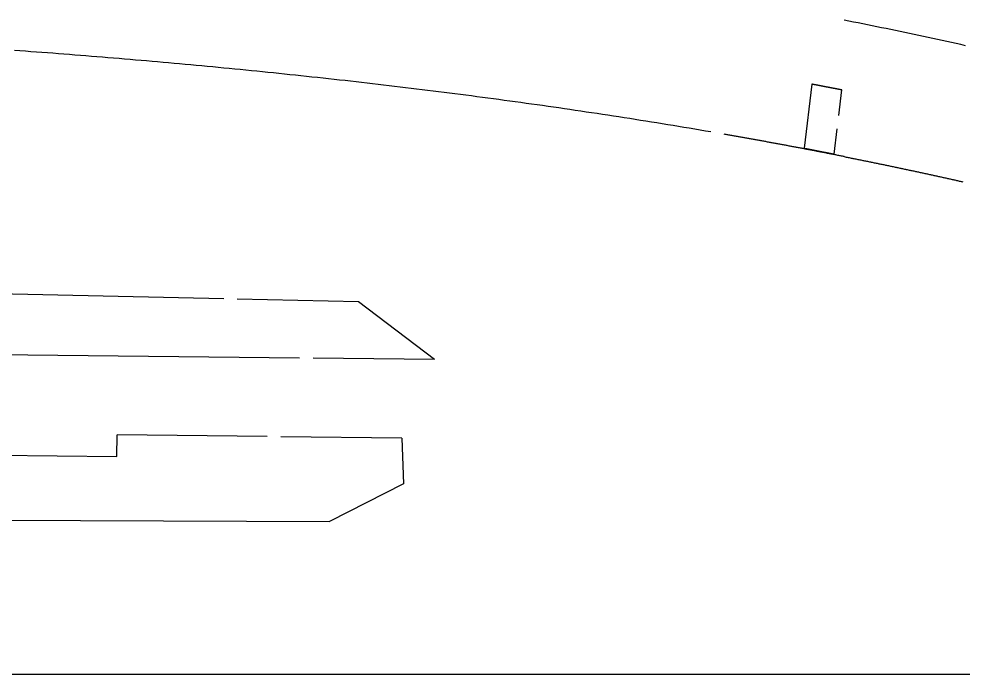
# Model space of a CAD drawing. Extents: x -537 to 363, y 432 to 791.
# Drawn here: x -271.4 to -201.3, y 691.1 to 739.7 of the extents above; entities that cross this region are included whole.
import ezdxf

# ---------------------------------------------------------------- set-up
doc = ezdxf.new("R2010")
doc.units = 0
doc.layers.get('0').update_dxf_attribs({"linetype": 'CONTINUOUS'})
doc.layers.add('90X10', color=1, linetype='CONTINUOUS')

msp = doc.modelspace()

# ---------------------------------------------------------------- linework, layer by layer
for p, q in [((-212.509, 734.846), (-213.077, 730.096)), ((-210.493, 732.533), (-210.268, 734.415)), ((-210.837, 729.657), (-210.612, 731.54)), ((-210.096, 729.47), (-210.157, 729.482)), ((-256.145, 718.917), (-361.005, 721.172)), ((-246.147, 718.702), (-255.145, 718.895)), ((-240.517, 714.416), (-246.147, 718.702)), ((-250.516, 714.527), (-319.512, 715.291)), ((-240.517, 714.416), (-249.516, 714.516)), ((-264.08, 707.233), (-264.063, 708.821)), ((-252.923, 708.701), (-264.063, 708.821)), ((-242.923, 708.593), (-251.923, 708.69)), ((-242.923, 708.593), (-242.814, 705.199)), ((-288.959, 707.501), (-264.08, 707.233)), ((-242.814, 705.199), (-248.308, 702.411)), ((-318.399, 702.686), (-248.308, 702.411))]:
    msp.add_line(p, q)
for points in [[(-201.088, 737.701, 0), (-201.434, 737.778, 0), (-201.78, 737.855, 0), (-202.126, 737.932, 0), (-202.472, 738.008, 0), (-202.818, 738.084, 0), (-203.165, 738.159, 0), (-203.511, 738.234, 0), (-203.858, 738.309, 0), (-204.204, 738.383, 0), (-204.551, 738.457, 0), (-204.898, 738.531, 0), (-205.244, 738.604, 0), (-205.591, 738.677, 0), (-205.938, 738.75, 0), (-206.285, 738.822, 0), (-206.632, 738.894, 0), (-206.979, 738.966, 0), (-207.326, 739.037, 0), (-207.673, 739.108, 0), (-208.02, 739.179, 0), (-208.367, 739.249, 0), (-208.715, 739.319, 0), (-209.062, 739.388, 0), (-209.409, 739.457, 0), (-209.756, 739.526, 0), (-210.104, 739.595, 0)], [(-219.99, 731.3, 0), (-220.391, 731.368, 0), (-220.791, 731.436, 0), (-221.192, 731.504, 0), (-221.594, 731.571, 0), (-221.995, 731.638, 0), (-222.396, 731.705, 0), (-222.798, 731.771, 0), (-223.2, 731.837, 0), (-223.602, 731.903, 0), (-224.004, 731.968, 0), (-224.406, 732.033, 0), (-224.809, 732.097, 0), (-225.212, 732.161, 0), (-225.615, 732.225, 0), (-226.018, 732.288, 0), (-226.421, 732.351, 0), (-226.824, 732.414, 0), (-227.227, 732.476, 0), (-227.631, 732.538, 0), (-228.035, 732.599, 0), (-228.439, 732.661, 0), (-228.843, 732.721, 0), (-229.247, 732.782, 0), (-229.652, 732.842, 0), (-230.056, 732.902, 0), (-230.461, 732.961, 0), (-230.865, 733.02, 0), (-231.27, 733.079, 0), (-231.675, 733.137, 0), (-232.081, 733.195, 0), (-232.486, 733.253, 0), (-232.891, 733.31, 0), (-233.297, 733.367, 0), (-233.703, 733.424, 0), (-234.108, 733.48, 0), (-234.514, 733.536, 0), (-234.92, 733.592, 0), (-235.326, 733.647, 0), (-235.733, 733.702, 0), (-236.139, 733.756, 0), (-236.546, 733.811, 0), (-236.952, 733.864, 0), (-237.359, 733.918, 0), (-237.766, 733.971, 0), (-238.172, 734.024, 0), (-238.579, 734.077, 0), (-238.987, 734.129, 0), (-239.394, 734.181, 0), (-239.801, 734.233, 0), (-240.208, 734.284, 0), (-240.616, 734.335, 0), (-241.023, 734.386, 0), (-241.431, 734.436, 0), (-241.839, 734.486, 0), (-242.246, 734.536, 0), (-242.654, 734.585, 0), (-243.062, 734.634, 0), (-243.47, 734.683, 0), (-243.878, 734.731, 0), (-244.287, 734.779, 0), (-244.695, 734.827, 0), (-245.103, 734.874, 0), (-245.511, 734.922, 0), (-245.92, 734.968, 0), (-246.328, 735.015, 0), (-246.737, 735.061, 0), (-247.145, 735.107, 0), (-247.554, 735.153, 0), (-247.963, 735.198, 0), (-248.372, 735.243, 0), (-248.78, 735.288, 0), (-249.189, 735.332, 0), (-249.598, 735.377, 0), (-250.007, 735.42, 0), (-250.416, 735.464, 0), (-250.825, 735.507, 0), (-251.234, 735.55, 0), (-251.643, 735.593, 0), (-252.052, 735.635, 0), (-252.461, 735.677, 0), (-252.871, 735.719, 0), (-253.28, 735.76, 0), (-253.689, 735.802, 0), (-254.098, 735.843, 0), (-254.508, 735.883, 0), (-254.917, 735.924, 0), (-255.326, 735.964, 0), (-255.736, 736.003, 0), (-256.145, 736.043, 0), (-256.554, 736.082, 0), (-256.964, 736.121, 0), (-257.373, 736.16, 0), (-257.782, 736.198, 0), (-258.192, 736.236, 0), (-258.601, 736.274, 0), (-259.01, 736.312, 0), (-259.42, 736.349, 0), (-259.829, 736.386, 0), (-260.239, 736.423, 0), (-260.648, 736.459, 0), (-261.057, 736.496, 0), (-261.467, 736.532, 0), (-261.876, 736.567, 0), (-262.285, 736.603, 0), (-262.694, 736.638, 0), (-263.104, 736.673, 0), (-263.513, 736.708, 0), (-263.922, 736.742, 0), (-264.331, 736.776, 0), (-264.74, 736.81, 0), (-265.15, 736.844, 0), (-265.559, 736.877, 0), (-265.968, 736.91, 0), (-266.377, 736.943, 0), (-266.786, 736.976, 0), (-267.195, 737.008, 0), (-267.603, 737.04, 0), (-268.012, 737.072, 0), (-268.421, 737.104, 0), (-268.83, 737.135, 0), (-269.239, 737.166, 0), (-269.647, 737.197, 0), (-270.056, 737.228, 0), (-270.464, 737.258, 0), (-270.873, 737.289, 0), (-271.281, 737.319, 0), (-271.69, 737.348, 0)], [(-210.268, 734.415, 0), (-210.286, 734.418, 0), (-210.304, 734.422, 0), (-210.321, 734.425, 0), (-210.339, 734.429, 0), (-210.357, 734.432, 0), (-210.374, 734.436, 0), (-210.392, 734.439, 0), (-210.409, 734.442, 0), (-210.427, 734.446, 0), (-210.445, 734.449, 0), (-210.462, 734.453, 0), (-210.48, 734.456, 0), (-210.498, 734.46, 0), (-210.515, 734.463, 0), (-210.533, 734.466, 0), (-210.55, 734.47, 0), (-210.568, 734.473, 0), (-210.586, 734.477, 0), (-210.603, 734.48, 0), (-210.621, 734.484, 0), (-210.639, 734.487, 0), (-210.656, 734.49, 0), (-210.674, 734.494, 0), (-210.691, 734.497, 0), (-210.709, 734.501, 0), (-210.727, 734.504, 0), (-210.744, 734.508, 0), (-210.762, 734.511, 0), (-210.78, 734.514, 0), (-210.797, 734.518, 0), (-210.815, 734.521, 0), (-210.832, 734.525, 0), (-210.85, 734.528, 0), (-210.868, 734.532, 0), (-210.885, 734.535, 0), (-210.903, 734.538, 0), (-210.921, 734.542, 0), (-210.938, 734.545, 0), (-210.956, 734.549, 0), (-210.973, 734.552, 0), (-210.991, 734.555, 0), (-211.009, 734.559, 0), (-211.026, 734.562, 0), (-211.044, 734.566, 0), (-211.062, 734.569, 0), (-211.079, 734.573, 0), (-211.097, 734.576, 0), (-211.115, 734.579, 0), (-211.132, 734.583, 0), (-211.15, 734.586, 0), (-211.167, 734.59, 0), (-211.185, 734.593, 0), (-211.203, 734.596, 0), (-211.22, 734.6, 0), (-211.238, 734.603, 0), (-211.256, 734.607, 0), (-211.273, 734.61, 0), (-211.291, 734.613, 0), (-211.309, 734.617, 0), (-211.326, 734.62, 0), (-211.344, 734.624, 0), (-211.362, 734.627, 0), (-211.379, 734.63, 0), (-211.397, 734.634, 0), (-211.414, 734.637, 0), (-211.432, 734.641, 0), (-211.45, 734.644, 0), (-211.467, 734.647, 0), (-211.485, 734.651, 0), (-211.503, 734.654, 0), (-211.52, 734.658, 0), (-211.538, 734.661, 0), (-211.556, 734.664, 0), (-211.573, 734.668, 0), (-211.591, 734.671, 0), (-211.609, 734.674, 0), (-211.626, 734.678, 0), (-211.644, 734.681, 0), (-211.662, 734.685, 0), (-211.679, 734.688, 0), (-211.697, 734.691, 0), (-211.714, 734.695, 0), (-211.732, 734.698, 0), (-211.75, 734.701, 0), (-211.767, 734.705, 0), (-211.785, 734.708, 0), (-211.803, 734.712, 0), (-211.82, 734.715, 0), (-211.838, 734.718, 0), (-211.856, 734.722, 0), (-211.873, 734.725, 0), (-211.891, 734.729, 0), (-211.909, 734.732, 0), (-211.926, 734.735, 0), (-211.944, 734.739, 0), (-211.962, 734.742, 0), (-211.979, 734.745, 0), (-211.997, 734.749, 0), (-212.015, 734.752, 0), (-212.032, 734.755, 0), (-212.05, 734.759, 0), (-212.068, 734.762, 0), (-212.085, 734.766, 0), (-212.103, 734.769, 0), (-212.121, 734.772, 0), (-212.138, 734.776, 0), (-212.156, 734.779, 0), (-212.174, 734.782, 0), (-212.191, 734.786, 0), (-212.209, 734.789, 0), (-212.226, 734.792, 0), (-212.244, 734.796, 0), (-212.262, 734.799, 0), (-212.279, 734.803, 0), (-212.297, 734.806, 0), (-212.315, 734.809, 0), (-212.332, 734.813, 0), (-212.35, 734.816, 0), (-212.368, 734.819, 0), (-212.385, 734.823, 0), (-212.403, 734.826, 0), (-212.421, 734.829, 0), (-212.438, 734.833, 0), (-212.456, 734.836, 0), (-212.474, 734.839, 0), (-212.491, 734.843, 0), (-212.509, 734.846, 0)], [(-210.157, 729.482, 0), (-210.226, 729.496, 0), (-210.295, 729.51, 0), (-210.365, 729.524, 0), (-210.434, 729.537, 0), (-210.503, 729.551, 0), (-210.572, 729.565, 0), (-210.642, 729.578, 0), (-210.711, 729.592, 0), (-210.78, 729.606, 0), (-210.85, 729.619, 0), (-210.919, 729.633, 0), (-210.988, 729.646, 0), (-211.058, 729.66, 0), (-211.127, 729.674, 0), (-211.196, 729.687, 0), (-211.266, 729.701, 0), (-211.335, 729.714, 0), (-211.404, 729.728, 0), (-211.474, 729.741, 0), (-211.543, 729.755, 0), (-211.612, 729.768, 0), (-211.682, 729.782, 0), (-211.751, 729.795, 0), (-211.821, 729.809, 0), (-211.89, 729.822, 0), (-211.959, 729.836, 0), (-212.029, 729.849, 0), (-212.098, 729.862, 0), (-212.168, 729.876, 0), (-212.237, 729.889, 0), (-212.307, 729.903, 0), (-212.376, 729.916, 0), (-212.446, 729.929, 0), (-212.515, 729.943, 0), (-212.584, 729.956, 0), (-212.654, 729.969, 0), (-212.723, 729.982, 0), (-212.793, 729.996, 0), (-212.862, 730.009, 0), (-212.932, 730.022, 0), (-213.001, 730.036, 0), (-213.071, 730.049, 0), (-213.141, 730.062, 0), (-213.21, 730.075, 0), (-213.28, 730.088, 0), (-213.349, 730.102, 0), (-213.419, 730.115, 0), (-213.488, 730.128, 0), (-213.558, 730.141, 0), (-213.627, 730.154, 0), (-213.697, 730.167, 0), (-213.767, 730.18, 0), (-213.836, 730.194, 0), (-213.906, 730.207, 0), (-213.975, 730.22, 0), (-214.045, 730.233, 0), (-214.115, 730.246, 0), (-214.184, 730.259, 0), (-214.254, 730.272, 0), (-214.324, 730.285, 0), (-214.393, 730.298, 0), (-214.463, 730.311, 0), (-214.533, 730.324, 0), (-214.602, 730.337, 0), (-214.672, 730.35, 0), (-214.742, 730.363, 0), (-214.811, 730.376, 0), (-214.881, 730.389, 0), (-214.951, 730.401, 0), (-215.021, 730.414, 0), (-215.09, 730.427, 0), (-215.16, 730.44, 0), (-215.23, 730.453, 0), (-215.299, 730.466, 0), (-215.369, 730.479, 0), (-215.439, 730.491, 0), (-215.509, 730.504, 0), (-215.578, 730.517, 0), (-215.648, 730.53, 0), (-215.718, 730.543, 0), (-215.788, 730.555, 0), (-215.858, 730.568, 0), (-215.927, 730.581, 0), (-215.997, 730.593, 0), (-216.067, 730.606, 0), (-216.137, 730.619, 0), (-216.207, 730.632, 0), (-216.276, 730.644, 0), (-216.346, 730.657, 0), (-216.416, 730.67, 0), (-216.486, 730.682, 0), (-216.556, 730.695, 0), (-216.626, 730.707, 0), (-216.696, 730.72, 0), (-216.765, 730.733, 0), (-216.835, 730.745, 0), (-216.905, 730.758, 0), (-216.975, 730.77, 0), (-217.045, 730.783, 0), (-217.115, 730.795, 0), (-217.185, 730.808, 0), (-217.255, 730.82, 0), (-217.325, 730.833, 0), (-217.395, 730.845, 0), (-217.465, 730.858, 0), (-217.535, 730.87, 0), (-217.604, 730.883, 0), (-217.674, 730.895, 0), (-217.744, 730.908, 0), (-217.814, 730.92, 0), (-217.884, 730.932, 0), (-217.954, 730.945, 0), (-218.024, 730.957, 0), (-218.094, 730.97, 0), (-218.164, 730.982, 0), (-218.234, 730.994, 0), (-218.304, 731.007, 0), (-218.374, 731.019, 0), (-218.444, 731.031, 0), (-218.514, 731.043, 0), (-218.584, 731.056, 0), (-218.654, 731.068, 0), (-218.724, 731.08, 0), (-218.795, 731.093, 0), (-218.865, 731.105, 0), (-218.935, 731.117, 0), (-219.005, 731.129, 0)], [(-213.077, 730.096, 0), (-213.059, 730.092, 0), (-213.042, 730.089, 0), (-213.024, 730.085, 0), (-213.006, 730.082, 0), (-212.989, 730.079, 0), (-212.971, 730.075, 0), (-212.953, 730.072, 0), (-212.936, 730.068, 0), (-212.918, 730.065, 0), (-212.901, 730.062, 0), (-212.883, 730.058, 0), (-212.865, 730.055, 0), (-212.848, 730.051, 0), (-212.83, 730.048, 0), (-212.812, 730.045, 0), (-212.795, 730.041, 0), (-212.777, 730.038, 0), (-212.759, 730.034, 0), (-212.742, 730.031, 0), (-212.724, 730.027, 0), (-212.706, 730.024, 0), (-212.689, 730.021, 0), (-212.671, 730.017, 0), (-212.654, 730.014, 0), (-212.636, 730.01, 0), (-212.618, 730.007, 0), (-212.601, 730.004, 0), (-212.583, 730, 0), (-212.565, 729.997, 0), (-212.548, 729.993, 0), (-212.53, 729.99, 0), (-212.512, 729.986, 0), (-212.495, 729.983, 0), (-212.477, 729.98, 0), (-212.459, 729.976, 0), (-212.442, 729.973, 0), (-212.424, 729.969, 0), (-212.407, 729.966, 0), (-212.389, 729.962, 0), (-212.371, 729.959, 0), (-212.354, 729.956, 0), (-212.336, 729.952, 0), (-212.318, 729.949, 0), (-212.301, 729.945, 0), (-212.283, 729.942, 0), (-212.265, 729.938, 0), (-212.248, 729.935, 0), (-212.23, 729.932, 0), (-212.213, 729.928, 0), (-212.195, 729.925, 0), (-212.177, 729.921, 0), (-212.16, 729.918, 0), (-212.142, 729.914, 0), (-212.124, 729.911, 0), (-212.107, 729.908, 0), (-212.089, 729.904, 0), (-212.071, 729.901, 0), (-212.054, 729.897, 0), (-212.036, 729.894, 0), (-212.019, 729.89, 0), (-212.001, 729.887, 0), (-211.983, 729.883, 0), (-211.966, 729.88, 0), (-211.948, 729.876, 0), (-211.93, 729.873, 0), (-211.913, 729.87, 0), (-211.895, 729.866, 0), (-211.877, 729.863, 0), (-211.86, 729.859, 0), (-211.842, 729.856, 0), (-211.825, 729.852, 0), (-211.807, 729.849, 0), (-211.789, 729.845, 0), (-211.772, 729.842, 0), (-211.754, 729.838, 0), (-211.736, 729.835, 0), (-211.719, 729.832, 0), (-211.701, 729.828, 0), (-211.683, 729.825, 0), (-211.666, 729.821, 0), (-211.648, 729.818, 0), (-211.631, 729.814, 0), (-211.613, 729.811, 0), (-211.595, 729.807, 0), (-211.578, 729.804, 0), (-211.56, 729.8, 0), (-211.542, 729.797, 0), (-211.525, 729.793, 0), (-211.507, 729.79, 0), (-211.489, 729.786, 0), (-211.472, 729.783, 0), (-211.454, 729.779, 0), (-211.437, 729.776, 0), (-211.419, 729.773, 0), (-211.401, 729.769, 0), (-211.384, 729.766, 0), (-211.366, 729.762, 0), (-211.348, 729.759, 0), (-211.331, 729.755, 0), (-211.313, 729.752, 0), (-211.296, 729.748, 0), (-211.278, 729.745, 0), (-211.26, 729.741, 0), (-211.243, 729.738, 0), (-211.225, 729.734, 0), (-211.207, 729.731, 0), (-211.19, 729.727, 0), (-211.172, 729.724, 0), (-211.154, 729.72, 0), (-211.137, 729.717, 0), (-211.119, 729.713, 0), (-211.102, 729.71, 0), (-211.084, 729.706, 0), (-211.066, 729.703, 0), (-211.049, 729.699, 0), (-211.031, 729.696, 0), (-211.013, 729.692, 0), (-210.996, 729.689, 0), (-210.978, 729.685, 0), (-210.961, 729.682, 0), (-210.943, 729.678, 0), (-210.925, 729.675, 0), (-210.908, 729.671, 0), (-210.89, 729.668, 0), (-210.872, 729.664, 0), (-210.855, 729.661, 0), (-210.837, 729.657, 0)], [(-210.096, 729.47, 0), (-210.024, 729.456, 0), (-209.951, 729.441, 0), (-209.879, 729.427, 0), (-209.807, 729.413, 0), (-209.734, 729.398, 0), (-209.662, 729.384, 0), (-209.59, 729.369, 0), (-209.518, 729.355, 0), (-209.446, 729.34, 0), (-209.373, 729.326, 0), (-209.301, 729.311, 0), (-209.229, 729.297, 0), (-209.158, 729.282, 0), (-209.086, 729.268, 0), (-209.014, 729.253, 0), (-208.942, 729.239, 0), (-208.87, 729.224, 0), (-208.799, 729.21, 0), (-208.727, 729.195, 0), (-208.656, 729.181, 0), (-208.584, 729.166, 0), (-208.513, 729.152, 0), (-208.441, 729.137, 0), (-208.37, 729.123, 0), (-208.299, 729.108, 0), (-208.228, 729.094, 0), (-208.156, 729.079, 0), (-208.085, 729.065, 0), (-208.014, 729.05, 0), (-207.943, 729.035, 0), (-207.872, 729.021, 0), (-207.801, 729.006, 0), (-207.73, 728.992, 0), (-207.659, 728.977, 0), (-207.589, 728.963, 0), (-207.518, 728.948, 0), (-207.447, 728.933, 0), (-207.377, 728.919, 0), (-207.306, 728.904, 0), (-207.235, 728.889, 0), (-207.165, 728.875, 0), (-207.095, 728.86, 0), (-207.024, 728.846, 0), (-206.954, 728.831, 0), (-206.884, 728.816, 0), (-206.813, 728.802, 0), (-206.743, 728.787, 0), (-206.673, 728.772, 0), (-206.603, 728.758, 0), (-206.533, 728.743, 0), (-206.463, 728.728, 0), (-206.393, 728.714, 0), (-206.323, 728.699, 0), (-206.253, 728.684, 0), (-206.184, 728.67, 0), (-206.114, 728.655, 0), (-206.044, 728.64, 0), (-205.975, 728.626, 0), (-205.905, 728.611, 0), (-205.836, 728.596, 0), (-205.766, 728.582, 0), (-205.697, 728.567, 0), (-205.627, 728.552, 0), (-205.558, 728.537, 0), (-205.489, 728.523, 0), (-205.42, 728.508, 0), (-205.35, 728.493, 0), (-205.281, 728.478, 0), (-205.212, 728.464, 0), (-205.143, 728.449, 0), (-205.074, 728.434, 0), (-205.005, 728.419, 0), (-204.936, 728.405, 0), (-204.868, 728.39, 0), (-204.799, 728.375, 0), (-204.73, 728.36, 0), (-204.662, 728.346, 0), (-204.593, 728.331, 0), (-204.524, 728.316, 0), (-204.456, 728.301, 0), (-204.387, 728.287, 0), (-204.319, 728.272, 0), (-204.251, 728.257, 0), (-204.182, 728.242, 0), (-204.114, 728.227, 0), (-204.046, 728.213, 0), (-203.978, 728.198, 0), (-203.91, 728.183, 0), (-203.842, 728.168, 0), (-203.774, 728.153, 0), (-203.706, 728.138, 0), (-203.638, 728.124, 0), (-203.57, 728.109, 0), (-203.502, 728.094, 0), (-203.434, 728.079, 0), (-203.367, 728.064, 0), (-203.299, 728.049, 0), (-203.231, 728.035, 0), (-203.164, 728.02, 0), (-203.096, 728.005, 0), (-203.029, 727.99, 0), (-202.961, 727.975, 0), (-202.894, 727.96, 0), (-202.827, 727.945, 0), (-202.76, 727.93, 0), (-202.692, 727.916, 0), (-202.625, 727.901, 0), (-202.558, 727.886, 0), (-202.491, 727.871, 0), (-202.424, 727.856, 0), (-202.357, 727.841, 0), (-202.29, 727.826, 0), (-202.223, 727.811, 0), (-202.156, 727.796, 0), (-202.09, 727.781, 0), (-202.023, 727.767, 0), (-201.956, 727.752, 0), (-201.89, 727.737, 0), (-201.823, 727.722, 0), (-201.757, 727.707, 0), (-201.69, 727.692, 0), (-201.624, 727.677, 0), (-201.557, 727.662, 0), (-201.491, 727.647, 0), (-201.425, 727.632, 0), (-201.359, 727.617, 0), (-201.293, 727.602, 0)]]:
    msp.add_polyline3d(points)
at = {"layer": '90X10', "color": 1, "linetype": 'CONTINUOUS'}
msp.add_lwpolyline([(-537.056, 691.076), (362.944, 691.076), (362.944, 791.076), (-537.056, 791.076)], close=True, dxfattribs=at)

doc.saveas('drawing.dxf')
